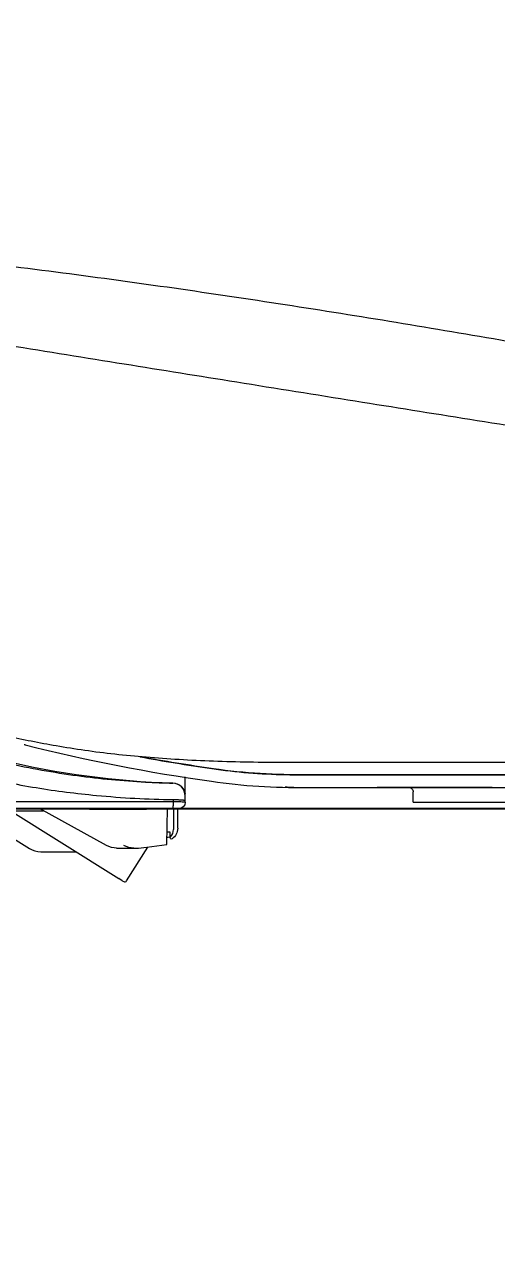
# Model space of a CAD drawing. Extents: x -2111 to 4214, y -25 to 2527.
# Drawn here: x 1901.2 to 2013.2, y 624.8 to 912.3 of the extents above; entities that cross this region are included whole.
import ezdxf

# ---------------------------------------------------------------- set-up
doc = ezdxf.new("R2010")
doc.units = 0
doc.header["$LTSCALE"] = 20
doc.header["$MEASUREMENT"] = 0
doc.linetypes.add('CENTER', pattern=[2, 1.25, -0.25, 0.25, -0.25])
doc.layers.get('0').update_dxf_attribs({"linetype": 'CONTINUOUS'})
doc.layers.get('DEFPOINTS').update_dxf_attribs({"linetype": 'CONTINUOUS'})
doc.layers.add('1', color=7, linetype='CONTINUOUS')
doc.layers.add('CENTER', color=2, linetype='CENTER')
doc.styles.get("Standard").update_dxf_attribs({"font": 'NanumGothic.ttf'})
doc.dimstyles.get("Standard").update_dxf_attribs({"dimtxt": 2.7, "dimasz": 2.5, "dimexe": 1.5, "dimexo": 1.5, "dimgap": 1.5, "dimtad": 1, "dimdec": 0, "dimlfac": 10, "dimzin": 0, "dimdsep": 46, "dimtxsty": 'Standard', "dimcen": 0, "dimclrt": 2, "dimadec": 0, "dimazin": 0, "dimtfac": 1, "dimtdec": 0, "dimtmove": 0, "dimatfit": 3, "dimfxl": 0, "dimtolj": 1, "dimtzin": 0, "dimarcsym": 0})

# ---------------------------------------------------------------- blocks, each defined once
blk = doc.blocks.new('*D21')
at = {"color": 3, "lineweight": -2}
for p, q in [((2347.31, 737.34), (2347.31, 66.23)), ((1579.18, 342.71), (1579.18, 66.23)), ((2321.31, 72.73), (1605.18, 72.73))]:
    blk.add_line(p, q, dxfattribs=at)
at = {"color": 3}
for points in [[(1605.18, 77.07), (1605.18, 68.4), (1579.18, 72.73)], [(2321.31, 77.07), (2321.31, 68.4), (2347.31, 72.73)]]:
    blk.add_solid(points, dxfattribs=at)
at = {"layer": 'DEFPOINTS', "color": 0}
for p in [(2347.31, 739.29), (1579.18, 344.66), (1579.18, 72.73)]:
    blk.add_point(p, dxfattribs=at)
at = {"color": 2, "insert": (1963.24, 99.89), "char_height": 26, "attachment_point": 5}
blk.add_mtext('\\A1;767', dxfattribs=at)

msp = doc.modelspace()

# ---------------------------------------------------------------- linework, layer by layer
at = {"color": 7}
msp.add_line((1605.72, 726.62), (2336.72, 726.62), dxfattribs=at)
at = {"layer": '1', "color": 7, "linetype": 'Continuous', "lineweight": 18}
for p, q in [((1993.36, 728.12), (1993.36, 730.62)), ((2005.36, 731.62), (1998.61, 731.62)), ((2012.11, 731.62), (2005.36, 731.62)), ((1993.36, 728.12), (2016.95, 728.12)), ((1888.5, 725.86), (1902.43, 717.15)), ((1897.22, 726.54), (1923.57, 710.08)), ((1920.69, 717.89), (1904.77, 726.62)), ((1916.63, 726.52), (1916.63, 726.62)), ((1916.63, 726.52), (1916.83, 726.52)), ((1916.83, 726.52), (1919.7, 726.52)), ((1919.7, 726.52), (1920.24, 726.52)), ((1920.24, 726.52), (1921.86, 726.52)), ((1921.86, 726.52), (1922.13, 726.52)), ((1922.13, 726.52), (1922.13, 726.62)), ((1922.13, 726.52), (1922.33, 726.52)), ((1922.33, 726.52), (1927.94, 726.52)), ((1927.94, 726.52), (1928.13, 726.52)), ((1928.13, 726.52), (1928.36, 726.52)), ((1928.36, 726.52), (1929.96, 726.52)), ((1929.96, 726.52), (1930.13, 726.52)), ((1930.13, 726.52), (1930.13, 726.62)), ((1934.98, 718.13), (1935.13, 726.62)), ((1936.55, 726.62), (1936.55, 721.68)), ((1937.55, 721.96), (1937.55, 726.62)), ((1934.9, 719.82), (1935.65, 719.93)), ((1935.01, 719.84), (1935.65, 719.93)), ((1935.03, 721.12), (1935.65, 721.12)), ((1935.03, 721.12), (1935.65, 721.12)), ((1935.65, 721.12), (1935.65, 719.93)), ((1935.65, 721.12), (1935.65, 719.93)), ((1905.08, 716.4), (1913.31, 716.4)), ((1920.69, 717.89), (1920.69, 717.89)), ((1923.08, 717.28), (1927.18, 717.28)), ((1925.45, 709.49), (1930.44, 717.49)), ((1927.18, 717.28), (1927.58, 717.28)), ((1930.21, 717.46), (1934.98, 718.13)), ((1934.98, 718.13), (1934.98, 718.13)), ((1924.41, 709.55), (1923.57, 710.08)), ((1924.41, 709.55), (1924.76, 709.33))]:
    msp.add_line(p, q, dxfattribs=at)
at = {"layer": '1', "color": 7, "linetype": 'Continuous', "lineweight": 13}
for p, q in [((1898.81, 726.13), (1905.67, 726.13)), ((1920.69, 717.89), (1904.77, 726.62)), ((1916.83, 726.52), (1916.83, 726.62)), ((1919.7, 726.52), (1919.7, 726.62)), ((1920.24, 726.52), (1920.24, 726.62)), ((1921.86, 726.52), (1921.86, 726.62)), ((1922.33, 726.62), (1922.33, 726.52)), ((1927.94, 726.62), (1927.94, 726.52)), ((1928.13, 726.62), (1928.13, 726.52)), ((1928.36, 726.52), (1928.36, 726.62)), ((1929.96, 726.52), (1929.96, 726.62))]:
    msp.add_line(p, q, dxfattribs=at)
at = {"layer": '1', "color": 7, "linetype": 'Continuous', "lineweight": 18, "extrusion": (-1.12482e-32, 6.12323e-17, -1)}
for centre, radius, start, end in [((-1934.55, 721.96), 3, 180, 236.251), ((-1936.05, 719.72), 0.3, 236.251, 44.4153), ((-1913.31, 715.9), 0.5, 90, 122)]:
    msp.add_arc(centre, radius, start, end, dxfattribs=at)
at = {"layer": '1', "color": 7, "linetype": 'Continuous', "lineweight": 18}
for centre, radius, start, end in [((1934.05, 721.68), 2.5, 315.5847, 0), ((1905.08, 721.4), 5, 238, 270), ((1927.58, 736.18), 18.9, 270, 278), ((1925.02, 709.76), 0.5, 238, 328)]:
    msp.add_arc(centre, radius, start, end, dxfattribs=at)
at = {"layer": '1', "color": 7, "linetype": 'Continuous', "lineweight": 18, "extrusion": (0, 0, -1)}
for centre, major_axis, ratio, start_param, end_param in [((1992.36, 730.62), (0, 1), 1, 0.001302, 1.599511), ((1923.07, 722.28), (-0.84, 4.93), 0.995851, 3.309093, 3.809452), ((1927.19, 722.28), (0.84, 4.93), 0.995832, 2.97432, 3.474679)]:
    msp.add_ellipse(centre, major_axis=major_axis, ratio=ratio, start_param=start_param, end_param=end_param, dxfattribs=at)
at = {"layer": '1', "color": 7, "linetype": 'Continuous', "lineweight": 18}
for points, knots in [([(1845.02, 860.68), (1854.11, 859.88), (1880.87, 857.28), (1925.18, 851.73), (1977.9, 843.81), (2030.51, 834.88), (2094.73, 822.99), (2170.4, 807.42), (2256.14, 787.88), (2312.77, 774.34), (2341.01, 767.43)], [0.0001769, 0.0001769, 0.0001769, 0.0001769, 0.0544635, 0.1599748, 0.2656167, 0.3713739, 0.4772296, 0.6538318, 0.8305959, 1, 1, 1, 1]), ([(1873.73, 751), (1875.64, 750.3), (1879.44, 748.91), (1885.24, 747.06), (1891.07, 745.38), (1896.94, 743.89), (1902.83, 742.6), (1906.77, 741.89), (1908.74, 741.53)], [0, 0, 0, 0, 0.167507, 0.334859, 0.502218, 0.669037, 0.834916, 1, 1, 1, 1]), ([(1901.42, 741.75), (1915.96, 737.97), (1930.72, 735.23), (1949.28, 732.56), (1953, 732.15), (1960.5, 731.69), (1964.26, 731.63), (1975.52, 731.61), (1983.03, 731.62), (1990.54, 731.62)], [0, 0, 0, 0, 0.5, 0.5, 0.625, 0.625, 0.75, 0.75, 1, 1, 1, 1]), ([(1901.42, 741.75), (1915.96, 737.97), (1930.72, 735.23), (1949.28, 732.56), (1953, 732.15), (1960.5, 731.69), (1964.26, 731.63), (1975.52, 731.61), (1983.03, 731.62), (1990.54, 731.62)], [0, 0, 0, 0, 0.5, 0.5, 0.625, 0.625, 0.75, 0.75, 1, 1, 1, 1]), ([(1908.74, 741.53), (1910.99, 741.16), (1915.61, 740.41), (1922.73, 739.53), (1930.19, 738.81), (1937.98, 738.26), (1946.11, 737.88), (1954.56, 737.65), (1963.33, 737.58), (1972.41, 737.6), (1986.69, 737.59), (2006.07, 737.6), (2030.45, 737.6), (2046.69, 737.6), (2054.81, 737.6)], [0, 0, 0, 0, 0.046811, 0.095785, 0.146948, 0.200319, 0.255899, 0.313678, 0.373623, 0.435699, 0.499915, 0.666576, 0.83327, 1, 1, 1, 1]), ([(1990.59, 734.62), (1983.16, 734.62), (1975.72, 734.61), (1964.56, 734.63), (1960.84, 734.68), (1953.41, 735.12), (1949.71, 735.53), (1940.19, 736.9), (1934.37, 737.83), (1928.57, 738.89)], [0, 0, 0, 0, 0.358293, 0.358293, 0.537439, 0.537439, 0.716585, 0.716585, 1, 1, 1, 1]), ([(1990.59, 734.62), (1983.16, 734.62), (1975.72, 734.61), (1964.56, 734.63), (1960.84, 734.68), (1953.41, 735.12), (1949.71, 735.53), (1940.19, 736.9), (1934.37, 737.83), (1928.57, 738.89)], [0, 0, 0, 0, 0.358293, 0.358293, 0.537439, 0.537439, 0.716585, 0.716585, 1, 1, 1, 1]), ([(1928.65, 738.88), (1931.41, 738.37), (1934.16, 737.9), (1942.72, 736.51), (1948.52, 735.58), (1960.13, 734.62), (1965.94, 734.62), (1995.01, 734.61), (2018.26, 734.62), (2064.73, 734.62), (2087.95, 734.62), (2134.38, 734.62), (2157.59, 734.62), (2192.38, 734.62), (2203.97, 734.62), (2227.14, 734.62), (2238.74, 734.62), (2253.21, 734.62), (2256.1, 734.62), (2261.89, 734.62), (2264.78, 734.62), (2268.17, 734.62), (2268.71, 734.62), (2269.25, 734.62)], [0, 0, 0, 0, 0.024322, 0.024322, 0.07542, 0.07542, 0.126517, 0.126517, 0.330906, 0.330906, 0.535295, 0.535295, 0.739684, 0.739684, 0.841879, 0.841879, 0.944073, 0.944073, 0.969622, 0.969622, 0.995171, 0.995171, 1, 1, 1, 1]), ([(1939.33, 730.19), (1939.33, 730.21), (1939.33, 730.6), (1939.33, 731.69), (1939.33, 733.29), (1939.33, 734.11)], [0, 0, 0, 0, 0.026724, 0.536929, 1, 1, 1, 1]), ([(1939.33, 732.67), (1939.33, 732.82), (1939.33, 732.97), (1939.33, 733.33), (1939.33, 733.54), (1939.33, 733.84), (1939.33, 733.94), (1939.33, 734.03)], [0, 0, 0, 0, 0.1403138, 0.1403138, 0.3553708, 0.3553708, 0.4749173, 0.4749173, 0.4749173, 0.4749173]), ([(2135.93, 734.62), (2133.92, 734.62), (2131.9, 734.62), (2121.84, 734.62), (2113.78, 734.62), (2097.66, 734.62), (2089.6, 734.62), (2077.51, 734.62), (2073.48, 734.62), (2061.38, 734.62), (2053.32, 734.62), (2041.22, 734.62), (2037.19, 734.62), (2026.06, 734.62), (2018.97, 734.62), (2004.78, 734.62), (1997.69, 734.62), (1990.59, 734.62)], [0, 0, 0, 0, 0.041611, 0.041611, 0.208056, 0.208056, 0.374502, 0.374502, 0.457724, 0.457724, 0.62417, 0.62417, 0.707392, 0.707392, 0.853694, 0.853694, 1, 1, 1, 1]), ([(1939.33, 729.66), (1939.33, 730.36), (1939.04, 731.18), (1937.9, 732.34), (1937.09, 732.65), (1936.39, 732.66)], [0, 0, 0, 0, 0.5, 0.5, 1, 1, 1, 1]), ([(1936.42, 732.69), (1937.12, 732.66), (1937.92, 732.36), (1938.92, 731.33), (1939.19, 730.74), (1939.29, 730.18)], [0, 0, 0, 0, 0.564479, 0.564479, 1, 1, 1, 1]), ([(1984.3, 731.62), (1984.38, 731.62), (1984.46, 731.62), (1984.63, 731.62), (1984.72, 731.62), (1984.8, 731.62)], [0, 0, 0, 0, 0.48601, 0.48601, 1, 1, 1, 1]), ([(1984.3, 731.62), (1984.38, 731.62), (1984.46, 731.62), (1984.63, 731.62), (1984.72, 731.62), (1984.8, 731.62)], [0, 0, 0, 0, 0.48601, 0.48601, 1, 1, 1, 1]), ([(1990.54, 731.62), (2000.29, 731.62), (2010.04, 731.62), (2023.87, 731.62), (2027.94, 731.62), (2040.17, 731.62), (2048.32, 731.62), (2060.54, 731.62), (2064.61, 731.62), (2076.83, 731.62), (2084.97, 731.62), (2097.19, 731.62), (2101.26, 731.62), (2113.47, 731.62), (2121.61, 731.62), (2131.78, 731.62), (2133.81, 731.62), (2135.85, 731.62)], [0, 0, 0, 0, 0.201144, 0.201144, 0.285234, 0.285234, 0.453415, 0.453415, 0.537504, 0.537504, 0.705685, 0.705685, 0.789775, 0.789775, 0.957955, 0.957955, 1, 1, 1, 1]), ([(1939.33, 729.68), (1939.33, 729.69), (1939.33, 729.71), (1939.33, 729.84), (1939.33, 729.92)], [0, 0, 0, 0, 0.511956, 1, 1, 1, 1]), ([(1896.82, 726.62), (1899.71, 726.62), (1902.6, 726.62), (1910.64, 726.62), (1915.79, 726.62), (1926.09, 726.62), (1931.24, 726.62), (1936.39, 726.62)], [0, 0, 0, 0, 0.218942, 0.218942, 0.609471, 0.609471, 1, 1, 1, 1]), ([(1936.39, 726.62), (1936.39, 726.62), (1936.39, 726.62), (1936.56, 726.62), (1936.73, 726.62), (1937.04, 726.62), (1937.19, 726.62), (1937.44, 726.62), (1937.55, 726.62), (1937.72, 726.62), (1937.77, 726.62), (1937.82, 726.62), (1937.83, 726.62), (1937.83, 726.62)], [0, 0, 0, 0, 0.000427, 0.000427, 0.220349, 0.220349, 0.440253, 0.440253, 0.660459, 0.660459, 0.881269, 0.881269, 1, 1, 1, 1])]:
    msp.add_open_spline(points, degree=3, knots=knots, dxfattribs=at)
at = {"layer": '1', "color": 7, "linetype": 'Continuous', "lineweight": 13}
for points, knots in [([(1840.98, 845.36), (1850.52, 843.84), (1869.37, 840.83), (1897.33, 836.35), (1924.64, 831.97), (1952.01, 827.58), (1979.32, 823.2), (2007.1, 818.77), (2034.55, 814.39), (2052.95, 811.46), (2061.98, 810.03)], [0, 0, 0, 0, 0.129382, 0.255754, 0.379262, 0.500005, 0.627252, 0.750002, 0.877306, 1, 1, 1, 1]), ([(1897.02, 737.44), (1902.56, 736.2), (1913.48, 734.24), (1926.67, 732.99), (1934.23, 732.71), (1936.39, 732.66)], [0, 0, 0, 0, 0.428446, 0.83663, 1, 1, 1, 1]), ([(1896.81, 732.88), (1899.2, 732.43), (1903.97, 731.54), (1911.15, 730.5), (1915.93, 729.99), (1918.31, 729.74)], [0, 0, 0, 0, 0.336023, 0.669221, 1, 1, 1, 1]), ([(1936.45, 728.23), (1931.3, 728.23), (1926.15, 728.23), (1915.84, 728.23), (1910.69, 728.23), (1902.65, 728.23), (1899.76, 728.23), (1896.87, 728.23)], [0, 0, 0, 0, 0.390529, 0.390529, 0.781058, 0.781058, 1, 1, 1, 1]), ([(1918.31, 729.74), (1921.35, 729.48), (1927.39, 728.97), (1933.44, 728.83), (1936.45, 728.77)], [0, 0, 0, 0, 0.50277, 1, 1, 1, 1]), ([(1936.45, 728.23), (1936.45, 727.82), (1936.45, 727.4), (1936.42, 726.8), (1936.41, 726.62), (1936.39, 726.62)], [0, 0, 0, 0, 0.5, 0.5, 1, 1, 1, 1]), ([(1939.33, 728.12), (1939.33, 728.13), (1939.31, 728.13), (1939.22, 728.15), (1939.1, 728.16), (1938.77, 728.18), (1938.55, 728.19), (1938.04, 728.21), (1937.75, 728.22), (1937.13, 728.23), (1936.79, 728.23), (1936.45, 728.23)], [0, 0, 0, 0, 0.118661, 0.118661, 0.3394, 0.3394, 0.559663, 0.559663, 0.779771, 0.779771, 1, 1, 1, 1])]:
    msp.add_open_spline(points, degree=3, knots=knots, dxfattribs=at)
at = {"layer": '1', "color": 7, "linetype": 'Continuous', "lineweight": 18}
for points, degree in [([(1901.18, 741.81), (1901.26, 741.79), (1901.34, 741.77), (1901.42, 741.75)], 3), ([(1895.87, 738.09), (1909.17, 734.91), (1922.78, 733.1), (1936.42, 732.69)], 3), ([(1939.33, 731.87), (1939.33, 732.67)], 1), ([(1939.33, 729.96), (1939.33, 730.87)], 1), ([(1965.1, 731.64), (1964.4, 731.65), (1963.7, 731.66), (1963, 731.68)], 3), ([(1965.1, 731.64), (1964.4, 731.65), (1963.7, 731.66), (1963, 731.68)], 3), ([(1985.68, 731.62), (1985.38, 731.62), (1985.09, 731.62), (1984.8, 731.62)], 3), ([(1999.44, 731.62), (1994.51, 731.62), (1989.9, 731.62), (1985.68, 731.62)], 3), ([(1999.44, 731.62), (1994.51, 731.62), (1989.9, 731.62), (1985.68, 731.62)], 3), ([(1992.36, 731.62), (1992.3, 731.62), (1992.52, 731.62)], 2), ([(1992.36, 731.62), (1992.3, 731.62), (1992.52, 731.62)], 2), ([(1939.33, 728.12), (1939.33, 727.33), (1938.62, 726.62), (1937.83, 726.62)], 3), ([(1939.28, 730.21), (1939.28, 730.19)], 1), ([(1939.33, 728.53), (1939.33, 728.91), (1939.33, 729.29), (1939.33, 729.66)], 3), ([(1939.33, 728.12), (1939.33, 728.26), (1939.33, 728.39), (1939.33, 728.53)], 3)]:
    msp.add_open_spline(points, degree=degree, dxfattribs=at)
at = {"layer": '1', "color": 7, "linetype": 'Continuous', "lineweight": 13}
msp.add_open_spline([(1936.45, 728.77), (1936.45, 728.59), (1936.45, 728.41), (1936.45, 728.23)], degree=3, dxfattribs=at)
msp.add_rational_spline([(1936.45, 728.77), (1938.15, 728.76), (1939.33, 728.67), (1939.33, 728.54)], [0.996291251592, 0.811675620532, 0.811330617242, 0.995256241722], degree=3, dxfattribs=at)
at = {"layer": 'CENTER', "color": 1, "linetype": 'CENTER', "ltscale": 2}
msp.add_arc((1811.9, 855.95), 540.19, 350.798, 96.2221, dxfattribs=at)

# ---------------------------------------------------------------- dimensions: what is measured, and where the dimension line sits
dim = msp.add_linear_dim(base=(1579.18, 72.73), p1=(2347.31, 739.29), p2=(1579.18, 344.66), text='767', dimstyle='Standard', override={"dimscale": 1.3, "dimtxt": 20, "dimasz": 20, "dimexe": 5, "dimgap": 10, "dimlfac": 1, "dimclrd": 3, "dimclre": 3, "dimarcsym": 1})
dim.commit()
dim.dimension.update_dxf_attribs({"geometry": '*D21', "text_midpoint": (1963.24, 99.89)})

doc.saveas('drawing.dxf')
